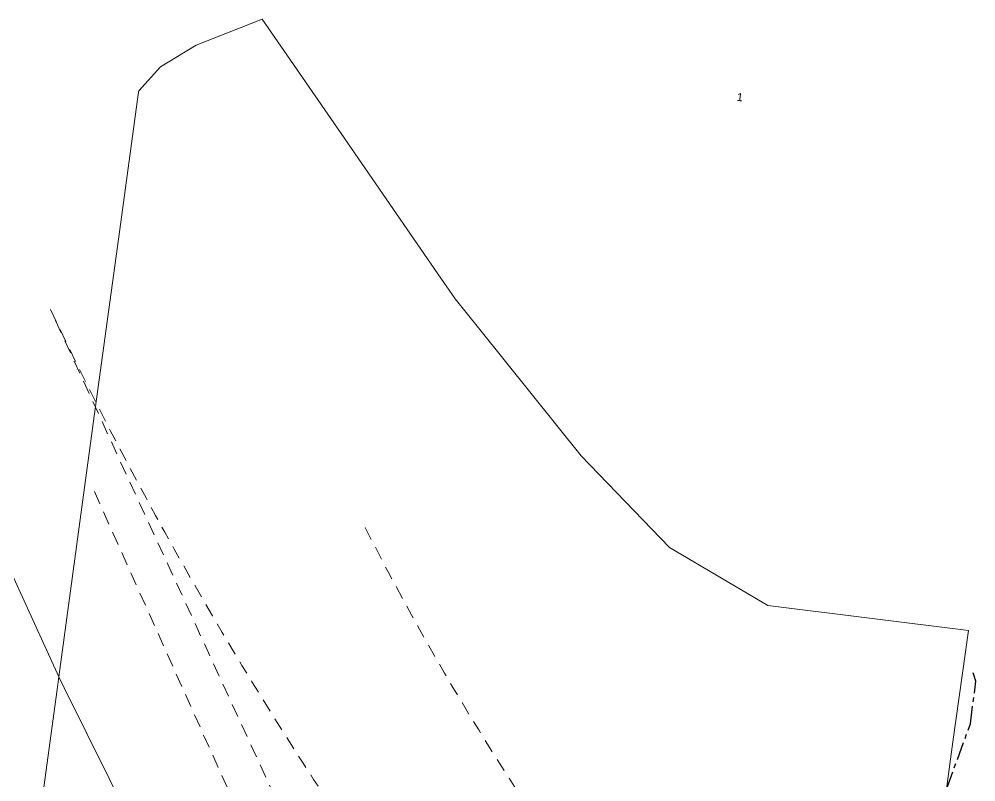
# Model space of a CAD drawing. Header units: metres. Extents: x 301012 to 305396, y 6240778 to 6244350.
# Drawn here: x 302844.1 to 303059.2, y 6243328.8 to 6243500.4 of the extents above; entities that cross this region are included whole.
import ezdxf

# ---------------------------------------------------------------- set-up
doc = ezdxf.new("R2010")
doc.units = ezdxf.units.M
doc.linetypes.add('Cable Exist UG', pattern=[7, 4, -1, 1, -1])
doc.linetypes.add('Dash', pattern=[5, 3, -2])
for name, color, linetype, lineweight in [('Cadastre Developer_SP_EXT', 98, 'Continuous', 15), ('Cadastre Land Parcels_SP_EXT', 118, 'Continuous', 15), ('Mains_LV_EXT', 163, 'Continuous', 25)]:
    doc.layers.add(name, color=color, linetype=linetype, lineweight=lineweight)
doc.styles.get("Standard").update_dxf_attribs({"font": 'arial.ttf'})

msp = doc.modelspace()

# ---------------------------------------------------------------- linework, layer by layer
at = {"layer": 'Cadastre Developer_SP_EXT', "linetype": 'Dash'}
for points in [[(302990.21, 6243145.18), (302930.89, 6243261.79), (302851.12, 6243435.06)], [(302860.99, 6243394.1), (302926.19, 6243248.91)]]:
    msp.add_lwpolyline(points, dxfattribs=at)
for points in [[(302851.12, 6243435.06, 0.07763), (303006.39, 6243206.97)], [(302921.9, 6243386.03, 0.047476), (302985.6, 6243285.34)]]:
    msp.add_lwpolyline(points, format="xyb", dxfattribs=at)
at = {"layer": 'Cadastre Land Parcels_SP_EXT', "linetype": 'Continuous'}
for points in [[(303046.28, 6243280.4), (303054.07, 6243337.81), (303057.55, 6243362.86), (303012.46, 6243368.52), (302994.49, 6243379.07), (302990.31, 6243381.51), (302970.47, 6243402.18), (302947.65, 6243430.55), (302942.1, 6243437.46), (302938.22, 6243443.09), (302914.14, 6243478.04), (302898.74, 6243500.38), (302883.92, 6243494.53), (302875.84, 6243489.65), (302870.97, 6243484.25), (302870.88, 6243483.41), (302866.7, 6243453.08), (302861.21, 6243412.7), (302853.01, 6243352.42), (302854.22, 6243349.97), (302894.74, 6243268.28), (303041.94, 6243248.12), (303046.28, 6243280.4)], [(302662.23, 6243442.74), (302662.1, 6243442.12), (302643.14, 6243303.18), (302742.72, 6243289.29), (302742.73, 6243289.29), (302804.24, 6243280.75), (302842.49, 6243275.44), (302852.63, 6243349.64), (302853.01, 6243352.42), (302821.65, 6243420.94), (302814.71, 6243420.78), (302803.79, 6243423.53), (302797.08, 6243429.85), (302781.98, 6243437.08), (302773.57, 6243438.98), (302758.93, 6243438.65), (302735.85, 6243437.83), (302735.09, 6243437.89), (302729.27, 6243438.37), (302728.55, 6243433.4), (302662.23, 6243442.74)], [(302854.22, 6243349.97), (302853.01, 6243352.42), (302852.63, 6243349.64), (302842.49, 6243275.44), (302894.74, 6243268.28), (302854.22, 6243349.97)]]:
    msp.add_lwpolyline(points, close=True, dxfattribs=at)
at = {"layer": 'Mains_LV_EXT', "linetype": 'Cable Exist UG'}
msp.add_lwpolyline([(303026.69, 6243258.1), (303028.68, 6243258.84), (303028.68, 6243258.84), (303029.5, 6243265.76), (303032.19, 6243288.76), (303035.31, 6243290.63), (303035.22, 6243293.52), (303035.22, 6243293.52, -0.18082), (303044.66, 6243317.55), (303044.66, 6243317.55), (303048.8, 6243322.47), (303048.8, 6243322.47), (303052.65, 6243327.32), (303057.98, 6243341.87), (303059.22, 6243351.51), (303058.6, 6243353.39)], format="xyb", dxfattribs=at)

# ---------------------------------------------------------------- texts
at = {"layer": 'Cadastre Land Parcels_SP_EXT'}
msp.add_text('1', height=1.8, rotation=352.7405, dxfattribs=at).set_placement((303005.35, 6243482.03))

doc.saveas('drawing.dxf')
